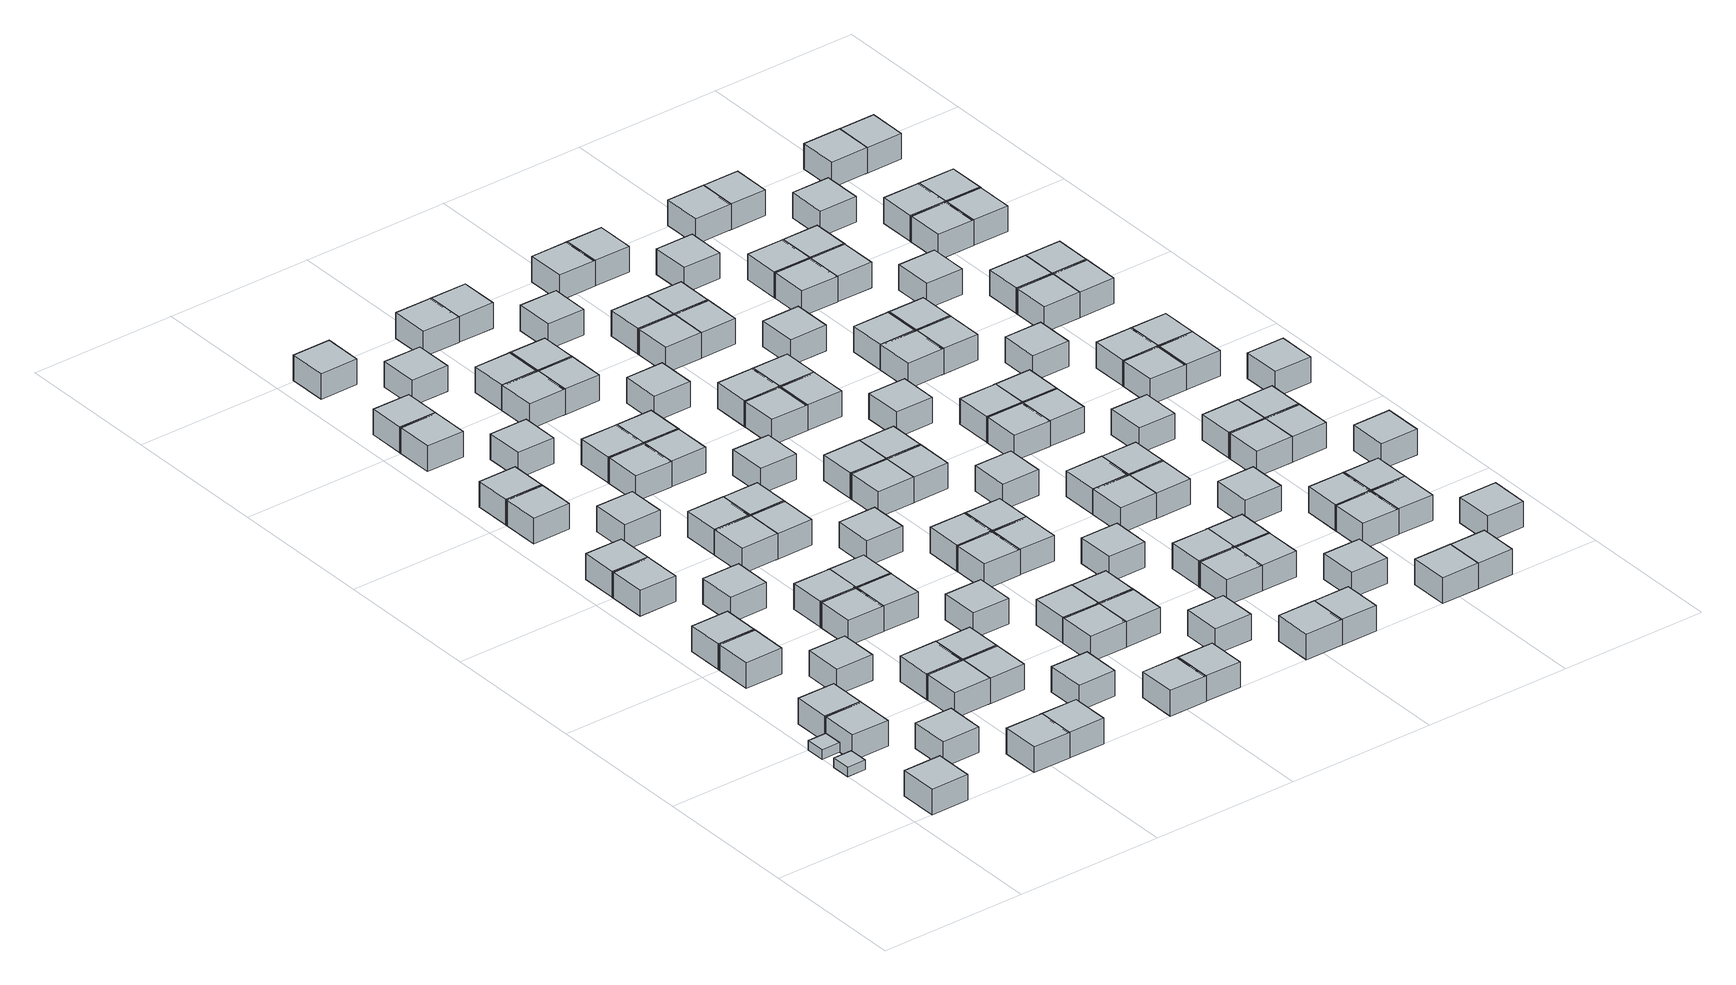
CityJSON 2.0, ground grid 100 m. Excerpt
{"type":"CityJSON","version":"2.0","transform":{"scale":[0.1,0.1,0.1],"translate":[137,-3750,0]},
"CityObjects":{
"object1":{"type":"GenericCityObject","geometry":[{"type":"Solid","lod":"1","boundaries":[[[[0,1,2,3]],[[4,5,1,0]],[[5,6,2,1]],[[6,7,3,2]],[[7,4,0,3]],[[7,6,5,4]]]]}]},
"object2":{"type":"GenericCityObject","geometry":[{"type":"Solid","lod":"1","boundaries":[[[[8,9,10,11]],[[12,13,9,8]],[[13,14,10,9]],[[14,15,11,10]],[[15,12,8,11]],[[15,14,13,12]]]]}]},
"object3":{"type":"GenericCityObject","geometry":[{"type":"Solid","lod":"1","boundaries":[[[[16,17,18,19]],[[20,21,17,16]],[[21,22,18,17]],[[22,23,19,18]],[[23,20,16,19]],[[23,22,21,20]]]]}]},
"object4":{"type":"GenericCityObject","geometry":[{"type":"Solid","lod":"1","boundaries":[[[[24,25,26,27]],[[28,29,25,24]],[[29,30,26,25]],[[30,31,27,26]],[[31,28,24,27]],[[31,30,29,28]]]]}]},
"object5":{"type":"GenericCityObject","geometry":[{"type":"Solid","lod":"1","boundaries":[[[[18,32,33,34]],[[35,36,32,18]],[[36,37,33,32]],[[37,38,34,33]],[[38,35,18,34]],[[38,37,36,35]]]]}]},
"object6":{"type":"GenericCityObject","geometry":[{"type":"Solid","lod":"1","boundaries":[[[[39,40,41,42]],[[43,44,40,39]],[[44,45,41,40]],[[45,46,42,41]],[[46,43,39,42]],[[46,45,44,43]]]]}]},
"object7":{"type":"GenericCityObject","geometry":[{"type":"Solid","lod":"1","boundaries":[[[[47,48,49,50]],[[51,52,48,47]],[[52,53,49,48]],[[53,54,50,49]],[[54,51,47,50]],[[54,53,52,51]]]]}]},
"object8":{"type":"GenericCityObject","geometry":[{"type":"Solid","lod":"1","boundaries":[[[[55,56,57,58]],[[59,60,56,55]],[[60,61,57,56]],[[61,62,58,57]],[[62,59,55,58]],[[62,61,60,59]]]]}]},
"object9":{"type":"GenericCityObject","geometry":[{"type":"Solid","lod":"1","boundaries":[[[[63,64,65,66]],[[67,68,64,63]],[[68,69,65,64]],[[69,70,66,65]],[[70,67,63,66]],[[70,69,68,67]]]]}]},
"object10":{"type":"GenericCityObject","geometry":[{"type":"Solid","lod":"1","boundaries":[[[[71,72,73,74]],[[75,76,72,71]],[[76,77,73,72]],[[77,78,74,73]],[[78,75,71,74]],[[78,77,76,75]]]]}]},
"object11":{"type":"GenericCityObject","geometry":[{"type":"Solid","lod":"1","boundaries":[[[[79,80,81,82]],[[83,84,80,79]],[[84,85,81,80]],[[85,86,82,81]],[[86,83,79,82]],[[86,85,84,83]]]]}]},
"object12":{"type":"GenericCityObject","geometry":[{"type":"Solid","lod":"1","boundaries":[[[[87,88,89,90]],[[91,92,88,87]],[[92,93,89,88]],[[93,94,90,89]],[[94,91,87,90]],[[94,93,92,91]]]]}]},
"object13":{"type":"GenericCityObject","geometry":[{"type":"Solid","lod":"1","boundaries":[[[[95,96,97,98]],[[99,100,96,95]],[[100,101,97,96]],[[101,102,98,97]],[[102,99,95,98]],[[102,101,100,99]]]]}]},
"object14":{"type":"GenericCityObject","geometry":[{"type":"Solid","lod":"1","boundaries":[[[[103,104,105,106]],[[107,108,104,103]],[[108,109,105,104]],[[109,110,106,105]],[[110,107,103,106]],[[110,109,108,107]]]]}]},
"object15":{"type":"GenericCityObject","geometry":[{"type":"Solid","lod":"1","boundaries":[[[[111,112,113,114]],[[115,116,112,111]],[[116,117,113,112]],[[117,118,114,113]],[[118,115,111,114]],[[118,117,116,115]]]]}]},
"object16":{"type":"GenericCityObject","geometry":[{"type":"Solid","lod":"1","boundaries":[[[[119,120,121,122]],[[123,124,120,119]],[[124,125,121,120]],[[125,126,122,121]],[[126,123,119,122]],[[126,125,124,123]]]]}]},
"object17":{"type":"GenericCityObject","geometry":[{"type":"Solid","lod":"1","boundaries":[[[[127,128,129,130]],[[131,132,128,127]],[[132,133,129,128]],[[133,134,130,129]],[[134,131,127,130]],[[134,133,132,131]]]]}]},
"object18":{"type":"GenericCityObject","geometry":[{"type":"Solid","lod":"1","boundaries":[[[[135,136,137,138]],[[139,140,136,135]],[[140,141,137,136]],[[141,142,138,137]],[[142,139,135,138]],[[142,141,140,139]]]]}]},
"object19":{"type":"GenericCityObject","geometry":[{"type":"Solid","lod":"1","boundaries":[[[[143,144,145,146]],[[147,148,144,143]],[[148,149,145,144]],[[149,150,146,145]],[[150,147,143,146]],[[150,149,148,147]]]]}]},
"object20":{"type":"GenericCityObject","geometry":[{"type":"Solid","lod":"1","boundaries":[[[[151,152,153,154]],[[155,156,152,151]],[[156,157,153,152]],[[157,158,154,153]],[[158,155,151,154]],[[158,157,156,155]]]]}]},
"object21":{"type":"GenericCityObject","geometry":[{"type":"Solid","lod":"1","boundaries":[[[[159,160,161,162]],[[163,164,160,159]],[[164,165,161,160]],[[165,166,162,161]],[[166,163,159,162]],[[166,165,164,163]]]]}]},
"object22":{"type":"GenericCityObject","geometry":[{"type":"Solid","lod":"1","boundaries":[[[[167,168,169,170]],[[171,172,168,167]],[[172,173,169,168]],[[173,174,170,169]],[[174,171,167,170]],[[174,173,172,171]]]]}]},
"object23":{"type":"GenericCityObject","geometry":[{"type":"Solid","lod":"1","boundaries":[[[[175,176,177,178]],[[179,180,176,175]],[[180,181,177,176]],[[181,182,178,177]],[[182,179,175,178]],[[182,181,180,179]]]]}]},
"object24":{"type":"GenericCityObject","geometry":[{"type":"Solid","lod":"1","boundaries":[[[[183,184,185,186]],[[187,188,184,183]],[[188,189,185,184]],[[189,190,186,185]],[[190,187,183,186]],[[190,189,188,187]]]]}]},
"object25":{"type":"GenericCityObject","geometry":[{"type":"Solid","lod":"1","boundaries":[[[[191,192,193,194]],[[195,196,192,191]],[[196,197,193,192]],[[197,198,194,193]],[[198,195,191,194]],[[198,197,196,195]]]]}]},
"object26":{"type":"GenericCityObject","geometry":[{"type":"Solid","lod":"1","boundaries":[[[[199,200,201,202]],[[203,204,200,199]],[[204,205,201,200]],[[205,206,202,201]],[[206,203,199,202]],[[206,205,204,203]]]]}]},
"object27":{"type":"GenericCityObject","geometry":[{"type":"Solid","lod":"1","boundaries":[[[[207,208,209,210]],[[211,212,208,207]],[[212,213,209,208]],[[213,214,210,209]],[[214,211,207,210]],[[214,213,212,211]]]]}]},
"object28":{"type":"GenericCityObject","geometry":[{"type":"Solid","lod":"1","boundaries":[[[[215,216,217,218]],[[219,220,216,215]],[[220,221,217,216]],[[221,222,218,217]],[[222,219,215,218]],[[222,221,220,219]]]]}]},
"object29":{"type":"GenericCityObject","geometry":[{"type":"Solid","lod":"1","boundaries":[[[[223,224,225,226]],[[227,228,224,223]],[[228,229,225,224]],[[229,230,226,225]],[[230,227,223,226]],[[230,229,228,227]]]]}]},
"object30":{"type":"GenericCityObject","geometry":[{"type":"Solid","lod":"1","boundaries":[[[[231,232,233,234]],[[235,236,232,231]],[[236,237,233,232]],[[237,238,234,233]],[[238,235,231,234]],[[238,237,236,235]]]]}]},
"object31":{"type":"GenericCityObject","geometry":[{"type":"Solid","lod":"1","boundaries":[[[[239,240,241,242]],[[243,244,240,239]],[[244,245,241,240]],[[245,246,242,241]],[[246,243,239,242]],[[246,245,244,243]]]]}]},
"object32":{"type":"GenericCityObject","geometry":[{"type":"Solid","lod":"1","boundaries":[[[[247,248,249,250]],[[251,252,248,247]],[[252,253,249,248]],[[253,254,250,249]],[[254,251,247,250]],[[254,253,252,251]]]]}]},
"object33":{"type":"GenericCityObject","geometry":[{"type":"Solid","lod":"1","boundaries":[[[[255,256,257,258]],[[259,260,256,255]],[[260,261,257,256]],[[261,262,258,257]],[[262,259,255,258]],[[262,261,260,259]]]]}]},
"object34":{"type":"GenericCityObject","geometry":[{"type":"Solid","lod":"1","boundaries":[[[[263,264,265,266]],[[267,268,264,263]],[[268,269,265,264]],[[269,270,266,265]],[[270,267,263,266]],[[270,269,268,267]]]]}]},
"object35":{"type":"GenericCityObject","geometry":[{"type":"Solid","lod":"1","boundaries":[[[[271,272,273,274]],[[275,276,272,271]],[[276,277,273,272]],[[277,278,274,273]],[[278,275,271,274]],[[278,277,276,275]]]]}]},
"object36":{"type":"GenericCityObject","geometry":[{"type":"Solid","lod":"1","boundaries":[[[[279,280,281,282]],[[283,284,280,279]],[[284,285,281,280]],[[285,286,282,281]],[[286,283,279,282]],[[286,285,284,283]]]]}]},
"object37":{"type":"GenericCityObject","geometry":[{"type":"Solid","lod":"1","boundaries":[[[[287,288,289,290]],[[291,292,288,287]],[[292,293,289,288]],[[293,294,290,289]],[[294,291,287,290]],[[294,293,292,291]]]]}]},
"object38":{"type":"GenericCityObject","geometry":[{"type":"Solid","lod":"1","boundaries":[[[[295,296,297,298]],[[299,300,296,295]],[[300,301,297,296]],[[301,302,298,297]],[[302,299,295,298]],[[302,301,300,299]]]]}]},
"object39":{"type":"GenericCityObject","geometry":[{"type":"Solid","lod":"1","boundaries":[[[[303,304,305,306]],[[307,308,304,303]],[[308,309,305,304]],[[309,310,306,305]],[[310,307,303,306]],[[310,309,308,307]]]]}]},
"object40":{"type":"GenericCityObject","geometry":[{"type":"Solid","lod":"1","boundaries":[[[[311,312,313,314]],[[315,316,312,311]],[[316,317,313,312]],[[317,318,314,313]],[[318,315,311,314]],[[318,317,316,315]]]]}]},
"object41":{"type":"GenericCityObject","geometry":[{"type":"Solid","lod":"1","boundaries":[[[[319,320,321,322]],[[323,324,320,319]],[[324,325,321,320]],[[325,326,322,321]],[[326,323,319,322]],[[326,325,324,323]]]]}]},
"object42":{"type":"GenericCityObject","geometry":[{"type":"Solid","lod":"1","boundaries":[[[[327,328,329,330]],[[331,332,328,327]],[[332,333,329,328]],[[333,334,330,329]],[[334,331,327,330]],[[334,333,332,331]]]]}]},
"object43":{"type":"GenericCityObject","geometry":[{"type":"Solid","lod":"1","boundaries":[[[[335,336,337,338]],[[339,340,336,335]],[[340,341,337,336]],[[341,342,338,337]],[[342,339,335,338]],[[342,341,340,339]]]]}]},
"object44":{"type":"GenericCityObject","geometry":[{"type":"Solid","lod":"1","boundaries":[[[[343,344,345,346]],[[347,348,344,343]],[[348,349,345,344]],[[349,350,346,345]],[[350,347,343,346]],[[350,349,348,347]]]]}]},
"object45":{"type":"GenericCityObject","geometry":[{"type":"Solid","lod":"1","boundaries":[[[[351,352,353,354]],[[355,356,352,351]],[[356,357,353,352]],[[357,358,354,353]],[[358,355,351,354]],[[358,357,356,355]]]]}]},
"object46":{"type":"GenericCityObject","geometry":[{"type":"Solid","lod":"1","boundaries":[[[[359,360,361,362]],[[363,364,360,359]],[[364,365,361,360]],[[365,366,362,361]],[[366,363,359,362]],[[366,365,364,363]]]]}]},
"object47":{"type":"GenericCityObject","geometry":[{"type":"Solid","lod":"1","boundaries":[[[[367,368,369,370]],[[371,372,368,367]],[[372,373,369,368]],[[373,374,370,369]],[[374,371,367,370]],[[374,373,372,371]]]]}]},
"object48":{"type":"GenericCityObject","geometry":[{"type":"Solid","lod":"1","boundaries":[[[[375,376,377,378]],[[379,380,376,375]],[[380,381,377,376]],[[381,382,378,377]],[[382,379,375,378]],[[382,381,380,379]]]]}]},
"object49":{"type":"GenericCityObject","geometry":[{"type":"Solid","lod":"1","boundaries":[[[[383,384,385,386]],[[387,388,384,383]],[[388,389,385,384]],[[389,390,386,385]],[[390,387,383,386]],[[390,389,388,387]]]]}]},
"object50":{"type":"GenericCityObject","geometry":[{"type":"Solid","lod":"1","boundaries":[[[[391,392,393,394]],[[395,396,392,391]],[[396,397,393,392]],[[397,398,394,393]],[[398,395,391,394]],[[398,397,396,395]]]]}]},
"object51":{"type":"GenericCityObject","geometry":[{"type":"Solid","lod":"1","boundaries":[[[[399,400,401,402]],[[403,404,400,399]],[[404,405,401,400]],[[405,406,402,401]],[[406,403,399,402]],[[406,405,404,403]]]]}]},
"object52":{"type":"GenericCityObject","geometry":[{"type":"Solid","lod":"1","boundaries":[[[[407,408,409,410]],[[411,412,408,407]],[[412,413,409,408]],[[413,414,410,409]],[[414,411,407,410]],[[414,413,412,411]]]]}]},
"object53":{"type":"GenericCityObject","geometry":[{"type":"Solid","lod":"1","boundaries":[[[[415,416,417,418]],[[419,420,416,415]],[[420,421,417,416]],[[421,422,418,417]],[[422,419,415,418]],[[422,421,420,419]]]]}]},
"object54":{"type":"GenericCityObject","geometry":[{"type":"Solid","lod":"1","boundaries":[[[[423,424,425,426]],[[427,428,424,423]],[[428,429,425,424]],[[429,430,426,425]],[[430,427,423,426]],[[430,429,428,427]]]]}]},
"object55":{"type":"GenericCityObject","geometry":[{"type":"Solid","lod":"1","boundaries":[[[[431,432,433,434]],[[435,436,432,431]],[[436,437,433,432]],[[437,438,434,433]],[[438,435,431,434]],[[438,437,436,435]]]]}]},
"object56":{"type":"GenericCityObject","geometry":[{"type":"Solid","lod":"1","boundaries":[[[[439,440,441,442]],[[443,444,440,439]],[[444,445,441,440]],[[445,446,442,441]],[[446,443,439,442]],[[446,445,444,443]]]]}]},
"object57":{"type":"GenericCityObject","geometry":[{"type":"Solid","lod":"1","boundaries":[[[[447,448,449,450]],[[451,452,448,447]],[[452,453,449,448]],[[453,454,450,449]],[[454,451,447,450]],[[454,453,452,451]]]]}]},
"object58":{"type":"GenericCityObject","geometry":[{"type":"Solid","lod":"1","boundaries":[[[[455,456,457,458]],[[459,460,456,455]],[[460,461,457,456]],[[461,462,458,457]],[[462,459,455,458]],[[462,461,460,459]]]]}]},
"object59":{"type":"GenericCityObject","geometry":[{"type":"Solid","lod":"1","boundaries":[[[[463,464,465,466]],[[467,468,464,463]],[[468,469,465,464]],[[469,470,466,465]],[[470,467,463,466]],[[470,469,468,467]]]]}]},
"object60":{"type":"GenericCityObject","geometry":[{"type":"Solid","lod":"1","boundaries":[[[[471,472,473,474]],[[475,476,472,471]],[[476,477,473,472]],[[477,478,474,473]],[[478,475,471,474]],[[478,477,476,475]]]]}]},
"object61":{"type":"GenericCityObject","geometry":[{"type":"Solid","lod":"1","boundaries":[[[[479,480,481,482]],[[483,484,480,479]],[[484,485,481,480]],[[485,486,482,481]],[[486,483,479,482]],[[486,485,484,483]]]]}]},
"object62":{"type":"GenericCityObject","geometry":[{"type":"Solid","lod":"1","boundaries":[[[[487,488,489,490]],[[491,492,488,487]],[[492,493,489,488]],[[493,494,490,489]],[[494,491,487,490]],[[494,493,492,491]]]]}]},
"object63":{"type":"GenericCityObject","geometry":[{"type":"Solid","lod":"1","boundaries":[[[[495,496,497,498]],[[499,500,496,495]],[[500,501,497,496]],[[501,502,498,497]],[[502,499,495,498]],[[502,501,500,499]]]]}]},
"object64":{"type":"GenericCityObject","geometry":[{"type":"Solid","lod":"1","boundaries":[[[[503,504,505,506]],[[507,508,504,503]],[[508,509,505,504]],[[509,510,506,505]],[[510,507,503,506]],[[510,509,508,507]]]]}]},
"object65":{"type":"GenericCityObject","geometry":[{"type":"Solid","lod":"1","boundaries":[[[[511,512,513,514]],[[515,516,512,511]],[[516,517,513,512]],[[517,518,514,513]],[[518,515,511,514]],[[518,517,516,515]]]]}]},
"object66":{"type":"GenericCityObject","geometry":[{"type":"Solid","lod":"1","boundaries":[[[[519,520,521,522]],[[523,524,520,519]],[[524,525,521,520]],[[525,526,522,521]],[[526,523,519,522]],[[526,525,524,523]]]]}]},
"object67":{"type":"GenericCityObject","geometry":[{"type":"Solid","lod":"1","boundaries":[[[[527,528,529,530]],[[531,532,528,527]],[[532,533,529,528]],[[533,534,530,529]],[[534,531,527,530]],[[534,533,532,531]]]]}]},
"object68":{"type":"GenericCityObject","geometry":[{"type":"Solid","lod":"1","boundaries":[[[[535,536,537,538]],[[539,540,536,535]],[[540,541,537,536]],[[541,542,538,537]],[[542,539,535,538]],[[542,541,540,539]]]]}]},
"object69":{"type":"GenericCityObject","geometry":[{"type":"Solid","lod":"1","boundaries":[[[[543,544,545,546]],[[547,548,544,543]],[[548,549,545,544]],[[549,550,546,545]],[[550,547,543,546]],[[550,549,548,547]]]]}]},
"object70":{"type":"GenericCityObject","geometry":[{"type":"Solid","lod":"1","boundaries":[[[[551,552,553,554]],[[555,556,552,551]],[[556,557,553,552]],[[557,558,554,553]],[[558,555,551,554]],[[558,557,556,555]]]]}]},
"object71":{"type":"GenericCityObject","geometry":[{"type":"Solid","lod":"1","boundaries":[[[[559,560,561,562]],[[563,564,560,559]],[[564,565,561,560]],[[565,566,562,561]],[[566,563,559,562]],[[566,565,564,563]]]]}]},
"object72":{"type":"GenericCityObject","geometry":[{"type":"Solid","lod":"1","boundaries":[[[[567,568,569,570]],[[571,572,568,567]],[[572,573,569,568]],[[573,574,570,569]],[[574,571,567,570]],[[574,573,572,571]]]]}]},
"object73":{"type":"GenericCityObject","geometry":[{"type":"Solid","lod":"1","boundaries":[[[[575,576,577,578]],[[579,580,576,575]],[[580,581,577,576]],[[581,582,578,577]],[[582,579,575,578]],[[582,581,580,579]]]]}]},
"object74":{"type":"GenericCityObject","geometry":[{"type":"Solid","lod":"1","boundaries":[[[[583,584,585,586]],[[587,588,584,583]],[[588,589,585,584]],[[589,590,586,585]],[[590,587,583,586]],[[590,589,588,587]]]]}]},
"object75":{"type":"GenericCityObject","geometry":[{"type":"Solid","lod":"1","boundaries":[[[[591,592,593,594]],[[595,596,592,591]],[[596,597,593,592]],[[597,598,594,593]],[[598,595,591,594]],[[598,597,596,595]]]]}]},
"object76":{"type":"GenericCityObject","geometry":[{"type":"Solid","lod":"1","boundaries":[[[[599,600,601,602]],[[603,604,600,599]],[[604,605,601,600]],[[605,606,602,601]],[[606,603,599,602]],[[606,605,604,603]]]]}]},
"object77":{"type":"GenericCityObject","geometry":[{"type":"Solid","lod":"1","boundaries":[[[[607,608,609,610]],[[611,612,608,607]],[[612,613,609,608]],[[613,614,610,609]],[[614,611,607,610]],[[614,613,612,611]]]]}]},
"object78":{"type":"GenericCityObject","geometry":[{"type":"Solid","lod":"1","boundaries":[[[[615,616,617,618]],[[619,620,616,615]],[[620,621,617,616]],[[621,622,618,617]],[[622,619,615,618]],[[622,621,620,619]]]]}]},
"object79":{"type":"GenericCityObject","geometry":[{"type":"Solid","lod":"1","boundaries":[[[[623,624,625,626]],[[627,628,624,623]],[[628,629,625,624]],[[629,630,626,625]],[[630,627,623,626]],[[630,629,628,627]]]]}]},
"object80":{"type":"GenericCityObject","geometry":[{"type":"Solid","lod":"1","boundaries":[[[[631,632,633,634]],[[635,636,632,631]],[[636,637,633,632]],[[637,638,634,633]],[[638,635,631,634]],[[638,637,636,635]]]]}]},
"object81":{"type":"GenericCityObject","geometry":[{"type":"Solid","lod":"1","boundaries":[[[[639,640,641,642]],[[643,644,640,639]],[[644,645,641,640]],[[645,646,642,641]],[[646,643,639,642]],[[646,645,644,643]]]]}]},
"object82":{"type":"GenericCityObject","geometry":[{"type":"Solid","lod":"1","boundaries":[[[[647,648,649,650]],[[651,652,648,647]],[[652,653,649,648]],[[653,654,650,649]],[[654,651,647,650]],[[654,653,652,651]]]]}]},
"object83":{"type":"GenericCityObject","geometry":[{"type":"Solid","lod":"1","boundaries":[[[[655,656,657,658]],[[659,660,656,655]],[[660,661,657,656]],[[661,662,658,657]],[[662,659,655,658]],[[662,661,660,659]]]]}]},
"object84":{"type":"GenericCityObject","geometry":[{"type":"Solid","lod":"1","boundaries":[[[[663,664,665,666]],[[667,668,664,663]],[[668,669,665,664]],[[669,670,666,665]],[[670,667,663,666]],[[670,669,668,667]]]]}]},
"object85":{"type":"GenericCityObject","geometry":[{"type":"Solid","lod":"1","boundaries":[[[[671,672,673,674]],[[675,676,672,671]],[[676,677,673,672]],[[677,678,674,673]],[[678,675,671,674]],[[678,677,676,675]]]]}]},
"object86":{"type":"GenericCityObject","geometry":[{"type":"Solid","lod":"1","boundaries":[[[[679,680,681,682]],[[683,684,680,679]],[[684,685,681,680]],[[685,686,682,681]],[[686,683,679,682]],[[686,685,684,683]]]]}]},
"object87":{"type":"GenericCityObject","geometry":[{"type":"Solid","lod":"1","boundaries":[[[[687,688,689,690]],[[691,692,688,687]],[[692,693,689,688]],[[693,694,690,689]],[[694,691,687,690]],[[694,693,692,691]]]]}]},
"object88":{"type":"GenericCityObject","geometry":[{"type":"Solid","lod":"1","boundaries":[[[[695,696,697,698]],[[699,700,696,695]],[[700,701,697,696]],[[701,702,698,697]],[[702,699,695,698]],[[702,701,700,699]]]]}]},
"object89":{"type":"GenericCityObject","geometry":[{"type":"Solid","lod":"1","boundaries":[[[[703,704,705,706]],[[707,708,704,703]],[[708,709,705,704]],[[709,710,706,705]],[[710,707,703,706]],[[710,709,708,707]]]]}]},
"object90":{"type":"GenericCityObject","geometry":[{"type":"Solid","lod":"1","boundaries":[[[[711,712,713,714]],[[715,716,712,711]],[[716,717,713,712]],[[717,718,714,713]],[[718,715,711,714]],[[718,717,716,715]]]]}]},
"object91":{"type":"GenericCityObject","geometry":[{"type":"Solid","lod":"1","boundaries":[[[[719,720,721,722]],[[723,724,720,719]],[[724,725,721,720]],[[725,726,722,721]],[[726,723,719,722]],[[726,725,724,723]]]]}]},
"object92":{"type":"GenericCityObject","geometry":[{"type":"Solid","lod":"1","boundaries":[[[[727,728,729,730]],[[731,732,728,727]],[[732,733,729,728]],[[733,734,730,729]],[[734,731,727,730]],[[734,733,732,731]]]]}]},
"object93":{"type":"GenericCityObject","geometry":[{"type":"Solid","lod":"1","boundaries":[[[[735,736,737,738]],[[739,740,736,735]],[[740,741,737,736]],[[741,742,738,737]],[[742,739,735,738]],[[742,741,740,739]]]]}]},
"object94":{"type":"GenericCityObject","geometry":[{"type":"Solid","lod":"1","boundaries":[[[[743,744,745,746]],[[747,748,744,743]],[[748,749,745,744]],[[749,750,746,745]],[[750,747,743,746]],[[750,749,748,747]]]]}]},
"object95":{"type":"GenericCityObject","geometry":[{"type":"Solid","lod":"1","boundaries":[[[[751,752,753,754]],[[755,756,752,751]],[[756,757,753,752]],[[757,758,754,753]],[[758,755,751,754]],[[758,757,756,755]]]]}]},
"object96":{"type":"GenericCityObject","geometry":[{"type":"Solid","lod":"1","boundaries":[[[[759,760,761,762]],[[763,764,760,759]],[[764,765,761,760]],[[765,766,762,761]],[[766,763,759,762]],[[766,765,764,763]]]]}]},
"object97":{"type":"GenericCityObject","geometry":[{"type":"Solid","lod":"1","boundaries":[[[[767,768,769,770]],[[771,772,768,767]],[[772,773,769,768]],[[773,774,770,769]],[[774,771,767,770]],[[774,773,772,771]]]]}]},
"object98":{"type":"GenericCityObject","geometry":[{"type":"Solid","lod":"1","boundaries":[[[[775,776,777,778]],[[779,780,776,775]],[[780,781,777,776]],[[781,782,778,777]],[[782,779,775,778]],[[782,781,780,779]]]]}]},
"object99":{"type":"GenericCityObject","geometry":[{"type":"Solid","lod":"1","boundaries":[[[[783,784,785,786]],[[787,788,784,783]],[[788,789,785,784]],[[789,790,786,785]],[[790,787,783,786]],[[790,789,788,787]]]]}]},
"object100":{"type":"GenericCityObject","geometry":[{"type":"Solid","lod":"1","boundaries":[[[[791,792,793,794]],[[795,796,792,791]],[[796,797,793,792]],[[797,798,794,793]],[[798,795,791,794]],[[798,797,796,795]]]]}]},
"object101":{"type":"GenericCityObject","geometry":[{"type":"Solid","lod":"1","boundaries":[[[[799,800,801,802]],[[803,804,800,799]],[[804,805,801,800]],[[805,806,802,801]],[[806,803,799,802]],[[806,805,804,803]]]]}]},
"object102":{"type":"GenericCityObject","geometry":[{"type":"Solid","lod":"1","boundaries":[[[[807,808,809,810]],[[811,812,808,807]],[[812,813,809,808]],[[813,814,810,809]],[[814,811,807,810]],[[814,813,812,811]]]]}]},
"object103":{"type":"GenericCityObject","geometry":[{"type":"Solid","lod":"1","boundaries":[[[[815,816,817,818]],[[819,820,816,815]],[[820,821,817,816]],[[821,822,818,817]],[[822,819,815,818]],[[822,821,820,819]]]]}]},
"object104":{"type":"GenericCityObject","geometry":[{"type":"Solid","lod":"1","boundaries":[[[[823,824,825,826]],[[827,828,824,823]],[[828,829,825,824]],[[829,830,826,825]],[[830,827,823,826]],[[830,829,828,827]]]]}]},
"object105":{"type":"GenericCityObject","geometry":[{"type":"Solid","lod":"1","boundaries":[[[[831,832,833,834]],[[835,836,832,831]],[[836,837,833,832]],[[837,838,834,833]],[[838,835,831,834]],[[838,837,836,835]]]]}]},
"object106":{"type":"GenericCityObject","geometry":[{"type":"Solid","lod":"1","boundaries":[[[[839,840,841,842]],[[843,844,840,839]],[[844,845,841,840]],[[845,846,842,841]],[[846,843,839,842]],[[846,845,844,843]]]]}]},
"object107":{"type":"GenericCityObject","geometry":[{"type":"Solid","lod":"1","boundaries":[[[[847,848,849,850]],[[851,852,848,847]],[[852,853,849,848]],[[853,854,850,849]],[[854,851,847,850]],[[854,853,852,851]]]]}]},
"object108":{"type":"GenericCityObject","geometry":[{"type":"Solid","lod":"1","boundaries":[[[[855,856,857,858]],[[859,860,856,855]],[[860,861,857,856]],[[861,862,858,857]],[[862,859,855,858]],[[862,861,860,859]]]]}]},
"object109":{"type":"GenericCityObject","geometry":[{"type":"Solid","lod":"1","boundaries":[[[[863,864,865,866]],[[867,868,864,863]],[[868,869,865,864]],[[869,870,866,865]],[[870,867,863,866]],[[870,869,868,867]]]]}]},
"object110":{"type":"GenericCityObject","geometry":[{"type":"Solid","lod":"1","boundaries":[[[[871,872,873,874]],[[875,876,872,871]],[[876,877,873,872]],[[877,878,874,873]],[[878,875,871,874]],[[878,877,876,875]]]]}]},
"object111":{"type":"GenericCityObject","geometry":[{"type":"Solid","lod":"1","boundaries":[[[[879,880,881,882]],[[883,884,880,879]],[[884,885,881,880]],[[885,886,882,881]],[[886,883,879,882]],[[886,885,884,883]]]]}]},
"object112":{"type":"GenericCityObject","geometry":[{"type":"Solid","lod":"1","boundaries":[[[[887,888,889,890]],[[891,892,888,887]],[[892,893,889,888]],[[893,894,890,889]],[[894,891,887,890]],[[894,893,892,891]]]]}]},
"object113":{"type":"GenericCityObject","geometry":[{"type":"Solid","lod":"1","boundaries":[[[[895,896,897,898]],[[899,900,896,895]],[[900,901,897,896]],[[901,902,898,897]],[[902,899,895,898]],[[902,901,900,899]]]]}]},
"object114":{"type":"GenericCityObject","geometry":[{"type":"Solid","lod":"1","boundaries":[[[[903,904,905,906]],[[907,908,904,903]],[[908,909,905,904]],[[909,910,906,905]],[[910,907,903,906]],[[910,909,908,907]]]]}]},
"object115":{"type":"GenericCityObject","geometry":[{"type":"Solid","lod":"1","boundaries":[[[[911,912,913,914]],[[915,916,912,911]],[[916,917,913,912]],[[917,918,914,913]],[[918,915,911,914]],[[918,917,916,915]]]]}]},
"object116":{"type":"GenericCityObject","geometry":[{"type":"Solid","lod":"1","boundaries":[[[[919,920,921,922]],[[923,924,920,919]],[[924,925,921,920]],[[925,926,922,921]],[[926,923,919,922]],[[926,925,924,923]]]]}]},
"object117":{"type":"GenericCityObject","geometry":[{"type":"Solid","lod":"1","boundaries":[[[[927,928,929,930]],[[931,932,928,927]],[[932,933,929,928]],[[933,934,930,929]],[[934,931,927,930]],[[934,933,932,931]]]]}]},
"object118":{"type":"GenericCityObject","geometry":[{"type":"Solid","lod":"1","boundaries":[[[[935,936,937,938]],[[939,940,936,935]],[[940,941,937,936]],[[941,942,938,937]],[[942,939,935,938]],[[942,941,940,939]]]]}]},
"object119":{"type":"GenericCityObject","geometry":[{"type":"Solid","lod":"1","boundaries":[[[[943,944,945,946]],[[947,948,944,943]],[[948,949,945,944]],[[949,950,946,945]],[[950,947,943,946]],[[950,949,948,947]]]]}]},
"object120":{"type":"GenericCityObject","geometry":[{"type":"Solid","lod":"1","boundaries":[[[[951,952,953,954]],[[955,956,952,951]],[[956,957,953,952]],[[957,958,954,953]],[[958,955,951,954]],[[958,957,956,955]]]]}]},
"object121":{"type":"GenericCityObject","geometry":[{"type":"Solid","lod":"1","boundaries":[[[[959,960,961,962]],[[963,964,960,959]],[[964,965,961,960]],[[965,966,962,961]],[[966,963,959,962]],[[966,965,964,963]]]]}]},
"object122":{"type":"GenericCityObject","geometry":[{"type":"Solid","lod":"1","boundaries":[[[[967,968,969,970]],[[971,972,968,967]],[[972,973,969,968]],[[973,974,970,969]],[[974,971,967,970]],[[974,973,972,971]]]]}]},
"object123":{"type":"GenericCityObject","geometry":[{"type":"Solid","lod":"1","boundaries":[[[[975,976,977,978]],[[979,980,976,975]],[[980,981,977,976]],[[981,982,978,977]],[[982,979,975,978]],[[982,981,980,979]]]]}]},
"object124":{"type":"GenericCityObject","geometry":[{"type":"Solid","lod":"1","boundaries":[[[[983,984,985,986]],[[987,988,984,983]],[[988,989,985,984]],[[989,990,986,985]],[[990,987,983,986]],[[990,989,988,987]]]]}]},
"object125":{"type":"GenericCityObject","geometry":[{"type":"Solid","lod":"1","boundaries":[[[[991,992,993,994]],[[995,996,992,991]],[[996,997,993,992]],[[997,998,994,993]],[[998,995,991,994]],[[998,997,996,995]]]]}]},
"object126":{"type":"GenericCityObject","geometry":[{"type":"Solid","lod":"1","boundaries":[[[[999,1000,1001,1002]],[[1003,1004,1000,999]],[[1004,1005,1001,1000]],[[1005,1006,1002,1001]],[[1006,1003,999,1002]],[[1006,1005,1004,1003]]]]}]},
"object127":{"type":"GenericCityObject","geometry":[{"type":"Solid","lod":"1","boundaries":[[[[1007,1008,1009,1010]],[[1011,1012,1008,1007]],[[1012,1013,1009,1008]],[[1013,1014,1010,1009]],[[1014,1011,1007,1010]],[[1014,1013,1012,1011]]]]}]},
"object128":{"type":"GenericCityObject","geometry":[{"type":"Solid","lod":"1","boundaries":[[[[1015,1016,1017,1018]],[[1019,1020,1016,1015]],[[1020,1021,1017,1016]],[[1021,1022,1018,1017]],[[1022,1019,1015,1018]],[[1022,1021,1020,1019]]]]}]},
"object129":{"type":"GenericCityObject","geometry":[{"type":"Solid","lod":"1","boundaries":[[[[1023,1024,1025,1026]],[[1027,1028,1024,1023]],[[1028,1029,1025,1024]],[[1029,1030,1026,1025]],[[1030,1027,1023,1026]],[[1030,1029,1028,1027]]]]}]},
"object130":{"type":"GenericCityObject","geometry":[{"type":"Solid","lod":"1","boundaries":[[[[1031,1032,1033,1034]],[[1035,1036,1032,1031]],[[1036,1037,1033,1032]],[[1037,1038,1034,1033]],[[1038,1035,1031,1034]],[[1038,1037,1036,1035]]]]}]},
"object131":{"type":"GenericCityObject","geometry":[{"type":"Solid","lod":"1","boundaries":[[[[1039,1040,1041,1042]],[[1043,1044,1040,1039]],[[1044,1045,1041,1040]],[[1045,1046,1042,1041]],[[1046,1043,1039,1042]],[[1046,1045,1044,1043]]]]}]},
"object132":{"type":"GenericCityObject","geometry":[{"type":"Solid","lod":"1","boundaries":[[[[1047,1048,1049,1050]],[[1051,1052,1048,1047]],[[1052,1053,1049,1048]],[[1053,1054,1050,1049]],[[1054,1051,1047,1050]],[[1054,1053,1052,1051]]]]}]},
"object133":{"type":"GenericCityObject","geometry":[{"type":"Solid","lod":"1","boundaries":[[[[1055,1056,1057,1058]],[[1059,1060,1056,1055]],[[1060,1061,1057,1056]],[[1061,1062,1058,1057]],[[1062,1059,1055,1058]],[[1062,1061,1060,1059]]]]}]},
"object134":{"type":"GenericCityObject","geometry":[{"type":"Solid","lod":"1","boundaries":[[[[1063,1064,1065,1066]],[[1067,1068,1064,1063]],[[1068,1069,1065,1064]],[[1069,1070,1066,1065]],[[1070,1067,1063,1066]],[[1070,1069,1068,1067]]]]}]},
"object135":{"type":"GenericCityObject","geometry":[{"type":"Solid","lod":"1","boundaries":[[[[1071,1072,1073,1074]],[[1075,1076,1072,1071]],[[1076,1077,1073,1072]],[[1077,1078,1074,1073]],[[1078,1075,1071,1074]],[[1078,1077,1076,1075]]]]}]},
"object136":{"type":"GenericCityObject","geometry":[{"type":"Solid","lod":"1","boundaries":[[[[1079,1080,1081,1082]],[[1083,1084,1080,1079]],[[1084,1085,1081,1080]],[[1085,1086,1082,1081]],[[1086,1083,1079,1082]],[[1086,1085,1084,1083]]]]}]},
"object137":{"type":"GenericCityObject","geometry":[{"type":"Solid","lod":"1","boundaries":[[[[1087,1088,1089,1090]],[[1091,1092,1088,1087]],[[1092,1093,1089,1088]],[[1093,1094,1090,1089]],[[1094,1091,1087,1090]],[[1094,1093,1092,1091]]]]}]}
},
"vertices":[
[0,630,0],[130,630,0],[130,760,0],[0,760,0],[0,630,65],[130,630,65],[130,760,65],[0,760,65],
[130,0,0],[392,0,0],[392,262,0],[130,262,0],[130,0,175],[392,0,175],[392,262,175],[130,262,175],
[0,870,0],[130,870,0],[130,1000,0],[0,1000,0],[0,870,65],[130,870,65],[130,1000,65],[0,1000,65],
[130,750,0],[392,750,0],[392,1012,0],[130,1012,0],[130,750,175],[392,750,175],[392,1012,175],[130,1012,175],
[392,1000,0],[392,1262,0],[130,1262,0],[130,1000,175],[392,1000,175],[392,1262,175],[130,1262,175],
[500,370,0],[762,370,0],[762,632,0],[500,632,0],[500,370,175],[762,370,175],[762,632,175],[500,632,175],
[130,1750,0],[392,1750,0],[392,2012,0],[130,2012,0],[130,1750,175],[392,1750,175],[392,2012,175],[130,2012,175],
[130,2000,0],[392,2000,0],[392,2262,0],[130,2262,0],[130,2000,175],[392,2000,175],[392,2262,175],[130,2262,175],
[880,0,0],[1142,0,0],[1142,262,0],[880,262,0],[880,0,175],[1142,0,175],[1142,262,175],[880,262,175],
[500,1370,0],[762,1370,0],[762,1632,0],[500,1632,0],[500,1370,175],[762,1370,175],[762,1632,175],[500,1632,175],
[130,2750,0],[392,2750,0],[392,3012,0],[130,3012,0],[130,2750,175],[392,2750,175],[392,3012,175],[130,3012,175],
[130,3000,0],[392,3000,0],[392,3262,0],[130,3262,0],[130,3000,175],[392,3000,175],[392,3262,175],[130,3262,175],
[880,750,0],[1142,750,0],[1142,1012,0],[880,1012,0],[880,750,175],[1142,750,175],[1142,1012,175],[880,1012,175],
[1130,0,0],[1392,0,0],[1392,262,0],[1130,262,0],[1130,0,175],[1392,0,175],[1392,262,175],[1130,262,175],
[880,1000,0],[1142,1000,0],[1142,1262,0],[880,1262,0],[880,1000,175],[1142,1000,175],[1142,1262,175],[880,1262,175],
[500,2370,0],[762,2370,0],[762,2632,0],[500,2632,0],[500,2370,175],[762,2370,175],[762,2632,175],[500,2632,175],
[130,3750,0],[392,3750,0],[392,4012,0],[130,4012,0],[130,3750,175],[392,3750,175],[392,4012,175],[130,4012,175],
[130,4000,0],[392,4000,0],[392,4262,0],[130,4262,0],[130,4000,175],[392,4000,175],[392,4262,175],[130,4262,175],
[1130,750,0],[1392,750,0],[1392,1012,0],[1130,1012,0],[1130,750,175],[1392,750,175],[1392,1012,175],[1130,1012,175],
[880,1750,0],[1142,1750,0],[1142,2012,0],[880,2012,0],[880,1750,175],[1142,1750,175],[1142,2012,175],[880,2012,175],
[1130,1000,0],[1392,1000,0],[1392,1262,0],[1130,1262,0],[1130,1000,175],[1392,1000,175],[1392,1262,175],[1130,1262,175],
[880,2000,0],[1142,2000,0],[1142,2262,0],[880,2262,0],[880,2000,175],[1142,2000,175],[1142,2262,175],[880,2262,175],
[500,3370,0],[762,3370,0],[762,3632,0],[500,3632,0],[500,3370,175],[762,3370,175],[762,3632,175],[500,3632,175],
[130,4750,0],[392,4750,0],[392,5012,0],[130,5012,0],[130,4750,175],[392,4750,175],[392,5012,175],[130,5012,175],
[1500,370,0],[1762,370,0],[1762,632,0],[1500,632,0],[1500,370,175],[1762,370,175],[1762,632,175],[1500,632,175],
[130,5000,0],[392,5000,0],[392,5262,0],[130,5262,0],[130,5000,175],[392,5000,175],[392,5262,175],[130,5262,175],
[1130,1750,0],[1392,1750,0],[1392,2012,0],[1130,2012,0],[1130,1750,175],[1392,1750,175],[1392,2012,175],[1130,2012,175],
[880,2750,0],[1142,2750,0],[1142,3012,0],[880,3012,0],[880,2750,175],[1142,2750,175],[1142,3012,175],[880,3012,175],
[1130,2000,0],[1392,2000,0],[1392,2262,0],[1130,2262,0],[1130,2000,175],[1392,2000,175],[1392,2262,175],[1130,2262,175],
[880,3000,0],[1142,3000,0],[1142,3262,0],[880,3262,0],[880,3000,175],[1142,3000,175],[1142,3262,175],[880,3262,175],
[500,4370,0],[762,4370,0],[762,4632,0],[500,4632,0],[500,4370,175],[762,4370,175],[762,4632,175],[500,4632,175],
[130,5750,0],[392,5750,0],[392,6012,0],[130,6012,0],[130,5750,175],[392,5750,175],[392,6012,175],[130,6012,175],
[1880,0,0],[2142,0,0],[2142,262,0],[1880,262,0],[1880,0,175],[2142,0,175],[2142,262,175],[1880,262,175],
[1500,1370,0],[1762,1370,0],[1762,1632,0],[1500,1632,0],[1500,1370,175],[1762,1370,175],[1762,1632,175],[1500,1632,175],
[1130,2750,0],[1392,2750,0],[1392,3012,0],[1130,3012,0],[1130,2750,175],[1392,2750,175],[1392,3012,175],[1130,3012,175],
[880,3750,0],[1142,3750,0],[1142,4012,0],[880,4012,0],[880,3750,175],[1142,3750,175],[1142,4012,175],[880,4012,175],
[1130,3000,0],[1392,3000,0],[1392,3262,0],[1130,3262,0],[1130,3000,175],[1392,3000,175],[1392,3262,175],[1130,3262,175],
[880,4000,0],[1142,4000,0],[1142,4262,0],[880,4262,0],[880,4000,175],[1142,4000,175],[1142,4262,175],[880,4262,175],
[1880,750,0],[2142,750,0],[2142,1012,0],[1880,1012,0],[1880,750,175],[2142,750,175],[2142,1012,175],[1880,1012,175],
[500,5370,0],[762,5370,0],[762,5632,0],[500,5632,0],[500,5370,175],[762,5370,175],[762,5632,175],[500,5632,175],
[2130,0,0],[2392,0,0],[2392,262,0],[2130,262,0],[2130,0,175],[2392,0,175],[2392,262,175],[2130,262,175],
[1880,1000,0],[2142,1000,0],[2142,1262,0],[1880,1262,0],[1880,1000,175],[2142,1000,175],[2142,1262,175],[1880,1262,175],
[1500,2370,0],[1762,2370,0],[1762,2632,0],[1500,2632,0],[1500,2370,175],[1762,2370,175],[1762,2632,175],[1500,2632,175],
[1130,3750,0],[1392,3750,0],[1392,4012,0],[1130,4012,0],[1130,3750,175],[1392,3750,175],[1392,4012,175],[1130,4012,175],
[880,4750,0],[1142,4750,0],[1142,5012,0],[880,5012,0],[880,4750,175],[1142,4750,175],[1142,5012,175],[880,5012,175],
[1130,4000,0],[1392,4000,0],[1392,4262,0],[1130,4262,0],[1130,4000,175],[1392,4000,175],[1392,4262,175],[1130,4262,175],
[2130,750,0],[2392,750,0],[2392,1012,0],[2130,1012,0],[2130,750,175],[2392,750,175],[2392,1012,175],[2130,1012,175],
[880,5000,0],[1142,5000,0],[1142,5262,0],[880,5262,0],[880,5000,175],[1142,5000,175],[1142,5262,175],[880,5262,175],
[1880,1750,0],[2142,1750,0],[2142,2012,0],[1880,2012,0],[1880,1750,175],[2142,1750,175],[2142,2012,175],[1880,2012,175],
[2130,1000,0],[2392,1000,0],[2392,1262,0],[2130,1262,0],[2130,1000,175],[2392,1000,175],[2392,1262,175],[2130,1262,175],
[1880,2000,0],[2142,2000,0],[2142,2262,0],[1880,2262,0],[1880,2000,175],[2142,2000,175],[2142,2262,175],[1880,2262,175],
[1500,3370,0],[1762,3370,0],[1762,3632,0],[1500,3632,0],[1500,3370,175],[1762,3370,175],[1762,3632,175],[1500,3632,175],
[1130,4750,0],[1392,4750,0],[1392,5012,0],[1130,5012,0],[1130,4750,175],[1392,4750,175],[1392,5012,175],[1130,5012,175],
[880,5750,0],[1142,5750,0],[1142,6012,0],[880,6012,0],[880,5750,175],[1142,5750,175],[1142,6012,175],[880,6012,175],
[2500,370,0],[2762,370,0],[2762,632,0],[2500,632,0],[2500,370,175],[2762,370,175],[2762,632,175],[2500,632,175],
[1130,5000,0],[1392,5000,0],[1392,5262,0],[1130,5262,0],[1130,5000,175],[1392,5000,175],[1392,5262,175],[1130,5262,175],
[2130,1750,0],[2392,1750,0],[2392,2012,0],[2130,2012,0],[2130,1750,175],[2392,1750,175],[2392,2012,175],[2130,2012,175],
[1880,2750,0],[2142,2750,0],[2142,3012,0],[1880,3012,0],[1880,2750,175],[2142,2750,175],[2142,3012,175],[1880,3012,175],
[2130,2000,0],[2392,2000,0],[2392,2262,0],[2130,2262,0],[2130,2000,175],[2392,2000,175],[2392,2262,175],[2130,2262,175],
[1880,3000,0],[2142,3000,0],[2142,3262,0],[1880,3262,0],[1880,3000,175],[2142,3000,175],[2142,3262,175],[1880,3262,175],
[1500,4370,0],[1762,4370,0],[1762,4632,0],[1500,4632,0],[1500,4370,175],[1762,4370,175],[1762,4632,175],[1500,4632,175],
[1130,5750,0],[1392,5750,0],[1392,6012,0],[1130,6012,0],[1130,5750,175],[1392,5750,175],[1392,6012,175],[1130,6012,175],
[2880,0,0],[3142,0,0],[3142,262,0],[2880,262,0],[2880,0,175],[3142,0,175],[3142,262,175],[2880,262,175],
[2500,1370,0],[2762,1370,0],[2762,1632,0],[2500,1632,0],[2500,1370,175],[2762,1370,175],[2762,1632,175],[2500,1632,175],
[2130,2750,0],[2392,2750,0],[2392,3012,0],[2130,3012,0],[2130,2750,175],[2392,2750,175],[2392,3012,175],[2130,3012,175],
[1880,3750,0],[2142,3750,0],[2142,4012,0],[1880,4012,0],[1880,3750,175],[2142,3750,175],[2142,4012,175],[1880,4012,175],
[2130,3000,0],[2392,3000,0],[2392,3262,0],[2130,3262,0],[2130,3000,175],[2392,3000,175],[2392,3262,175],[2130,3262,175],
[1880,4000,0],[2142,4000,0],[2142,4262,0],[1880,4262,0],[1880,4000,175],[2142,4000,175],[2142,4262,175],[1880,4262,175],
[2880,750,0],[3142,750,0],[3142,1012,0],[2880,1012,0],[2880,750,175],[3142,750,175],[3142,1012,175],[2880,1012,175],
[1500,5370,0],[1762,5370,0],[1762,5632,0],[1500,5632,0],[1500,5370,175],[1762,5370,175],[1762,5632,175],[1500,5632,175],
[3130,0,0],[3392,0,0],[3392,262,0],[3130,262,0],[3130,0,175],[3392,0,175],[3392,262,175],[3130,262,175],
[2880,1000,0],[3142,1000,0],[3142,1262,0],[2880,1262,0],[2880,1000,175],[3142,1000,175],[3142,1262,175],[2880,1262,175],
[2500,2370,0],[2762,2370,0],[2762,2632,0],[2500,2632,0],[2500,2370,175],[2762,2370,175],[2762,2632,175],[2500,2632,175],
[2130,3750,0],[2392,3750,0],[2392,4012,0],[2130,4012,0],[2130,3750,175],[2392,3750,175],[2392,4012,175],[2130,4012,175],
[1880,4750,0],[2142,4750,0],[2142,5012,0],[1880,5012,0],[1880,4750,175],[2142,4750,175],[2142,5012,175],[1880,5012,175],
[2130,4000,0],[2392,4000,0],[2392,4262,0],[2130,4262,0],[2130,4000,175],[2392,4000,175],[2392,4262,175],[2130,4262,175],
[3130,750,0],[3392,750,0],[3392,1012,0],[3130,1012,0],[3130,750,175],[3392,750,175],[3392,1012,175],[3130,1012,175],
[1880,5000,0],[2142,5000,0],[2142,5262,0],[1880,5262,0],[1880,5000,175],[2142,5000,175],[2142,5262,175],[1880,5262,175],
[2880,1750,0],[3142,1750,0],[3142,2012,0],[2880,2012,0],[2880,1750,175],[3142,1750,175],[3142,2012,175],[2880,2012,175],
[3130,1000,0],[3392,1000,0],[3392,1262,0],[3130,1262,0],[3130,1000,175],[3392,1000,175],[3392,1262,175],[3130,1262,175],
[2880,2000,0],[3142,2000,0],[3142,2262,0],[2880,2262,0],[2880,2000,175],[3142,2000,175],[3142,2262,175],[2880,2262,175],
[2500,3370,0],[2762,3370,0],[2762,3632,0],[2500,3632,0],[2500,3370,175],[2762,3370,175],[2762,3632,175],[2500,3632,175],
[2130,4750,0],[2392,4750,0],[2392,5012,0],[2130,5012,0],[2130,4750,175],[2392,4750,175],[2392,5012,175],[2130,5012,175],
[1880,5750,0],[2142,5750,0],[2142,6012,0],[1880,6012,0],[1880,5750,175],[2142,5750,175],[2142,6012,175],[1880,6012,175],
[3500,370,0],[3762,370,0],[3762,632,0],[3500,632,0],[3500,370,175],[3762,370,175],[3762,632,175],[3500,632,175],
[2130,5000,0],[2392,5000,0],[2392,5262,0],[2130,5262,0],[2130,5000,175],[2392,5000,175],[2392,5262,175],[2130,5262,175],
[3130,1750,0],[3392,1750,0],[3392,2012,0],[3130,2012,0],[3130,1750,175],[3392,1750,175],[3392,2012,175],[3130,2012,175],
[2880,2750,0],[3142,2750,0],[3142,3012,0],[2880,3012,0],[2880,2750,175],[3142,2750,175],[3142,3012,175],[2880,3012,175],
[3130,2000,0],[3392,2000,0],[3392,2262,0],[3130,2262,0],[3130,2000,175],[3392,2000,175],[3392,2262,175],[3130,2262,175],
[2880,3000,0],[3142,3000,0],[3142,3262,0],[2880,3262,0],[2880,3000,175],[3142,3000,175],[3142,3262,175],[2880,3262,175],
[2500,4370,0],[2762,4370,0],[2762,4632,0],[2500,4632,0],[2500,4370,175],[2762,4370,175],[2762,4632,175],[2500,4632,175],
[2130,5750,0],[2392,5750,0],[2392,6012,0],[2130,6012,0],[2130,5750,175],[2392,5750,175],[2392,6012,175],[2130,6012,175],
[3880,0,0],[4142,0,0],[4142,262,0],[3880,262,0],[3880,0,175],[4142,0,175],[4142,262,175],[3880,262,175],
[3500,1370,0],[3762,1370,0],[3762,1632,0],[3500,1632,0],[3500,1370,175],[3762,1370,175],[3762,1632,175],[3500,1632,175],
[3130,2750,0],[3392,2750,0],[3392,3012,0],[3130,3012,0],[3130,2750,175],[3392,2750,175],[3392,3012,175],[3130,3012,175],
[2880,3750,0],[3142,3750,0],[3142,4012,0],[2880,4012,0],[2880,3750,175],[3142,3750,175],[3142,4012,175],[2880,4012,175],
[3130,3000,0],[3392,3000,0],[3392,3262,0],[3130,3262,0],[3130,3000,175],[3392,3000,175],[3392,3262,175],[3130,3262,175],
[2880,4000,0],[3142,4000,0],[3142,4262,0],[2880,4262,0],[2880,4000,175],[3142,4000,175],[3142,4262,175],[2880,4262,175],
[3880,750,0],[4142,750,0],[4142,1012,0],[3880,1012,0],[3880,750,175],[4142,750,175],[4142,1012,175],[3880,1012,175],
[2500,5370,0],[2762,5370,0],[2762,5632,0],[2500,5632,0],[2500,5370,175],[2762,5370,175],[2762,5632,175],[2500,5632,175],
[4130,0,0],[4392,0,0],[4392,262,0],[4130,262,0],[4130,0,175],[4392,0,175],[4392,262,175],[4130,262,175],
[3880,1000,0],[4142,1000,0],[4142,1262,0],[3880,1262,0],[3880,1000,175],[4142,1000,175],[4142,1262,175],[3880,1262,175],
[3500,2370,0],[3762,2370,0],[3762,2632,0],[3500,2632,0],[3500,2370,175],[3762,2370,175],[3762,2632,175],[3500,2632,175],
[3130,3750,0],[3392,3750,0],[3392,4012,0],[3130,4012,0],[3130,3750,175],[3392,3750,175],[3392,4012,175],[3130,4012,175],
[2880,4750,0],[3142,4750,0],[3142,5012,0],[2880,5012,0],[2880,4750,175],[3142,4750,175],[3142,5012,175],[2880,5012,175],
[3130,4000,0],[3392,4000,0],[3392,4262,0],[3130,4262,0],[3130,4000,175],[3392,4000,175],[3392,4262,175],[3130,4262,175],
[4130,750,0],[4392,750,0],[4392,1012,0],[4130,1012,0],[4130,750,175],[4392,750,175],[4392,1012,175],[4130,1012,175],
[2880,5000,0],[3142,5000,0],[3142,5262,0],[2880,5262,0],[2880,5000,175],[3142,5000,175],[3142,5262,175],[2880,5262,175],
[3880,1750,0],[4142,1750,0],[4142,2012,0],[3880,2012,0],[3880,1750,175],[4142,1750,175],[4142,2012,175],[3880,2012,175],
[4130,1000,0],[4392,1000,0],[4392,1262,0],[4130,1262,0],[4130,1000,175],[4392,1000,175],[4392,1262,175],[4130,1262,175],
[3880,2000,0],[4142,2000,0],[4142,2262,0],[3880,2262,0],[3880,2000,175],[4142,2000,175],[4142,2262,175],[3880,2262,175],
[3500,3370,0],[3762,3370,0],[3762,3632,0],[3500,3632,0],[3500,3370,175],[3762,3370,175],[3762,3632,175],[3500,3632,175],
[3130,4750,0],[3392,4750,0],[3392,5012,0],[3130,5012,0],[3130,4750,175],[3392,4750,175],[3392,5012,175],[3130,5012,175],
[2880,5750,0],[3142,5750,0],[3142,6012,0],[2880,6012,0],[2880,5750,175],[3142,5750,175],[3142,6012,175],[2880,6012,175],
[4500,370,0],[4762,370,0],[4762,632,0],[4500,632,0],[4500,370,175],[4762,370,175],[4762,632,175],[4500,632,175],
[3130,5000,0],[3392,5000,0],[3392,5262,0],[3130,5262,0],[3130,5000,175],[3392,5000,175],[3392,5262,175],[3130,5262,175],
[4130,1750,0],[4392,1750,0],[4392,2012,0],[4130,2012,0],[4130,1750,175],[4392,1750,175],[4392,2012,175],[4130,2012,175],
[3880,2750,0],[4142,2750,0],[4142,3012,0],[3880,3012,0],[3880,2750,175],[4142,2750,175],[4142,3012,175],[3880,3012,175],
[4130,2000,0],[4392,2000,0],[4392,2262,0],[4130,2262,0],[4130,2000,175],[4392,2000,175],[4392,2262,175],[4130,2262,175],
[3880,3000,0],[4142,3000,0],[4142,3262,0],[3880,3262,0],[3880,3000,175],[4142,3000,175],[4142,3262,175],[3880,3262,175],
[3500,4370,0],[3762,4370,0],[3762,4632,0],[3500,4632,0],[3500,4370,175],[3762,4370,175],[3762,4632,175],[3500,4632,175],
[3130,5750,0],[3392,5750,0],[3392,6012,0],[3130,6012,0],[3130,5750,175],[3392,5750,175],[3392,6012,175],[3130,6012,175],
[4500,1370,0],[4762,1370,0],[4762,1632,0],[4500,1632,0],[4500,1370,175],[4762,1370,175],[4762,1632,175],[4500,1632,175],
[4130,2750,0],[4392,2750,0],[4392,3012,0],[4130,3012,0],[4130,2750,175],[4392,2750,175],[4392,3012,175],[4130,3012,175],
[3880,3750,0],[4142,3750,0],[4142,4012,0],[3880,4012,0],[3880,3750,175],[4142,3750,175],[4142,4012,175],[3880,4012,175],
[4130,3000,0],[4392,3000,0],[4392,3262,0],[4130,3262,0],[4130,3000,175],[4392,3000,175],[4392,3262,175],[4130,3262,175],
[3880,4000,0],[4142,4000,0],[4142,4262,0],[3880,4262,0],[3880,4000,175],[4142,4000,175],[4142,4262,175],[3880,4262,175],
[3500,5370,0],[3762,5370,0],[3762,5632,0],[3500,5632,0],[3500,5370,175],[3762,5370,175],[3762,5632,175],[3500,5632,175],
[4500,2370,0],[4762,2370,0],[4762,2632,0],[4500,2632,0],[4500,2370,175],[4762,2370,175],[4762,2632,175],[4500,2632,175],
[4130,3750,0],[4392,3750,0],[4392,4012,0],[4130,4012,0],[4130,3750,175],[4392,3750,175],[4392,4012,175],[4130,4012,175],
[3880,4750,0],[4142,4750,0],[4142,5012,0],[3880,5012,0],[3880,4750,175],[4142,4750,175],[4142,5012,175],[3880,5012,175],
[4130,4000,0],[4392,4000,0],[4392,4262,0],[4130,4262,0],[4130,4000,175],[4392,4000,175],[4392,4262,175],[4130,4262,175],
[3880,5000,0],[4142,5000,0],[4142,5262,0],[3880,5262,0],[3880,5000,175],[4142,5000,175],[4142,5262,175],[3880,5262,175],
[4130,4750,0],[4392,4750,0],[4392,5012,0],[4130,5012,0],[4130,4750,175],[4392,4750,175],[4392,5012,175],[4130,5012,175],
[3880,5750,0],[4142,5750,0],[4142,6012,0],[3880,6012,0],[3880,5750,175],[4142,5750,175],[4142,6012,175],[3880,6012,175],
[4130,5000,0],[4392,5000,0],[4392,5262,0],[4130,5262,0],[4130,5000,175],[4392,5000,175],[4392,5262,175],[4130,5262,175],
[4130,5750,0],[4392,5750,0],[4392,6012,0],[4130,6012,0],[4130,5750,175],[4392,5750,175],[4392,6012,175],[4130,6012,175]
]}
